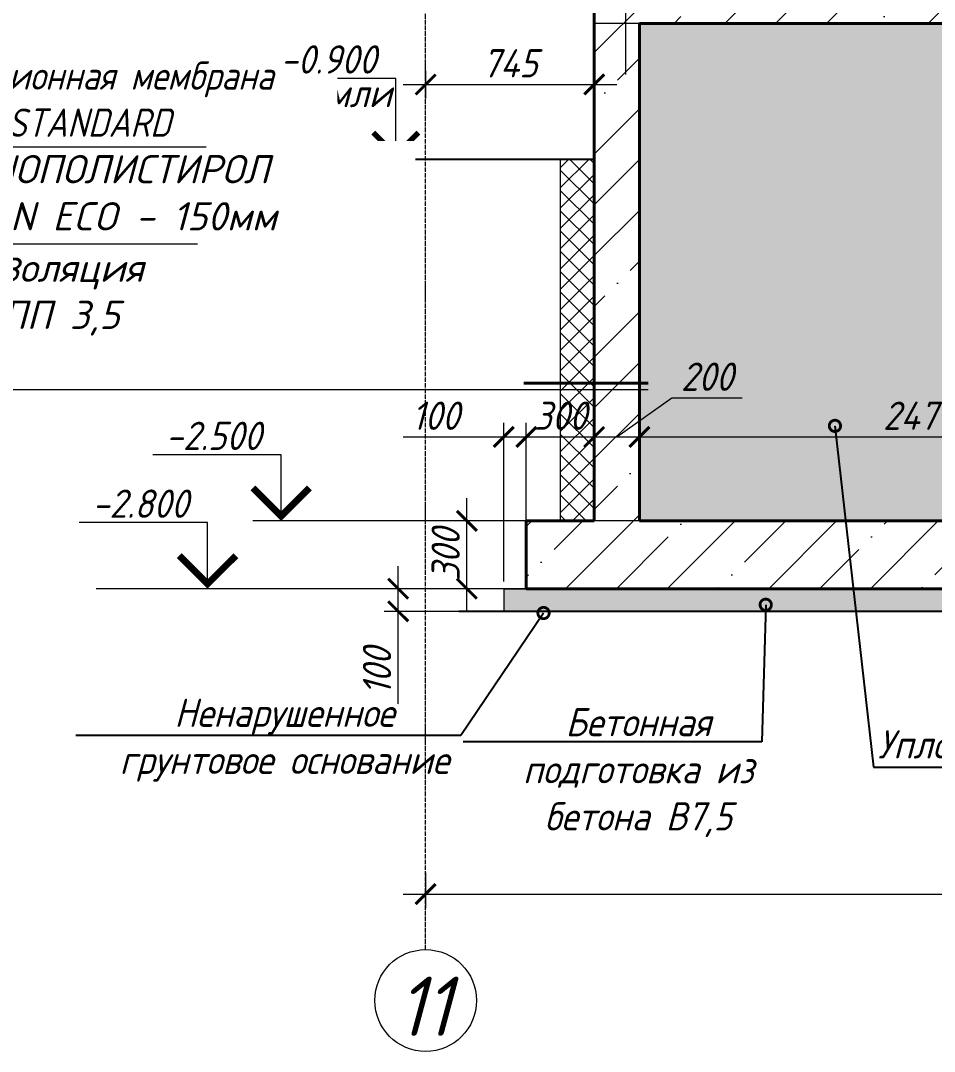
# Model space of a CAD drawing. Header units: millimetres. Extents: x 504091 to 2165846, y 135022 to 442887.
# Drawn here: x 884780 to 888819, y 240809 to 245368 of the extents above; entities that cross this region are included whole.
import ezdxf
from ezdxf import colors
from ezdxf.entities.mleader import LeaderData, LeaderLine
from ezdxf.math import Vec2, Vec3

# ---------------------------------------------------------------- set-up
doc = ezdxf.new("R2010")
doc.units = ezdxf.units.MM
for name, pattern in [('ADSK_Линия сетки', [25, 20, -2.5, 0, -2.5]), ('CENTER2', [1.125, 0.75, -0.125, 0.125, -0.125]), ('X-OLP-WSS.OCOG$0$Zig-a-zig-ah', [0]), ('осеваяX2', [4, 2.5, -0.5, 0.5, -0.5])]:
    doc.linetypes.add(name, pattern=pattern)
doc.layers.get('Defpoints').update_dxf_attribs({"color": 255})
doc.layers.add('PS_Выноски', color=7, linetype='Continuous')
doc.layers.add('SGRAND', color=7, linetype='Continuous')
for name, color, linetype, lineweight in [('Монолит тонкий', 204, 'Continuous', 9), ('Оси', 165, 'осеваяX2', 13), ('Размер', 7, 'Continuous', 13), ('размеры', 7, 'Continuous', 9), ('Размеры КР', 164, 'Continuous', 9), ('СПДС_+АР_Выноски', 4, 'Continuous', 9)]:
    doc.layers.add(name, color=color, linetype=linetype, lineweight=lineweight)
doc.styles.add('GOST 2.304_new', font='isocpeur.ttf', dxfattribs={"width": 0.9, "oblique": 15})
doc.linetypes.add('zem', pattern='A,1.9,[130,ltypeshp.shx,S=2.4,R=135,X=0.5,Y=-1.8],2,[130,ltypeshp.shx,S=2.4,R=135,X=0.5,Y=-1.8],2,[130,ltypeshp.shx,S=2.4,R=135,X=0.5,Y=-1.8],3.8', length=9.7)
doc.dimstyles.new('SPDS 1_50', dxfattribs={"dimscale": 50, "dimtxt": 2.5, "dimasz": 1.77, "dimexe": 1.25, "dimexo": 0.625, "dimtad": 1, "dimdec": 0, "dimrnd": 0.001, "dimzin": 9, "dimtxsty": 'GOST 2.304_new', "dimblk": 'ARCHTICK', "dimcen": 2.5, "dimdle": 2, "dimclrt": 256, "dimadec": 0, "dimazin": 2, "dimtfac": 0.75, "dimtdec": 0, "dimtmove": 1, "dimatfit": 3, "dimfxl": 0, "dimtolj": 1, "dimlwd": 9, "dimlwe": 9, "dimarcsym": 0})

# ---------------------------------------------------------------- blocks, each defined once
blk = doc.blocks.new('_DotSmall')
at = {"color": 0, "linetype": 'ByBlock', "lineweight": 35, "const_width": 0.5}
blk.add_lwpolyline([(-0.0625, 0, 1), (0.0625, 0, 1)], format="xyb", close=True, dxfattribs=at)
blk = doc.blocks.new('_ArchTick')
at = {"color": 0, "linetype": 'ByBlock', "const_width": 0.15}
blk.add_lwpolyline([(-0.5, -0.5), (0.5, 0.5)], dxfattribs=at)
blk = doc.blocks.new('*D1276')
at = {"layer": 'Defpoints', "color": 0, "lineweight": 20, "transparency": 16777216}
for p in [(886448.6, 242855.1), (886914.9, 242855.1), (886914.9, 242755.1)]:
    blk.add_point(p, dxfattribs=at)
at = {"layer": 'Размеры КР', "color": 0, "lineweight": 9, "transparency": 16777216}
for p, q in [((886448.6, 242655.1), (886448.6, 242955.1)), ((886883.6, 242855.1), (886386.1, 242855.1)), ((886883.6, 242755.1), (886386.1, 242755.1)), ((886448.6, 242345.9), (886448.6, 242755.1))]:
    blk.add_line(p, q, dxfattribs=at)
at = {"layer": 'Размеры КР', "color": 0, "lineweight": 9, "transparency": 16777216, "xscale": 88.5, "yscale": 88.5, "zscale": 88.5}
for p, rotation in [((886448.6, 242855.1), 90), ((886448.6, 242755.1), 270)]:
    blk.add_blockref('_ArchTick', p, dxfattribs=dict(at, rotation=rotation))
at = {"layer": 'Размеры КР', "lineweight": 20, "transparency": 16777216, "insert": (886354.9, 242489.5), "char_height": 125, "attachment_point": 5, "rotation": 90, "style": 'GOST 2.304_new'}
blk.add_mtext('\\A1;100', dxfattribs=at)
blk = doc.blocks.new('*D1277')
at = {"layer": 'Defpoints', "color": 0, "lineweight": 20, "transparency": 16777216}
for p in [(887014.9, 243526.4), (886914.9, 242855.1), (887014.9, 242855.1)]:
    blk.add_point(p, dxfattribs=at)
at = {"layer": 'Размеры КР', "color": 0, "lineweight": 9, "transparency": 16777216}
for p, q in [((886914.9, 242886.4), (886914.9, 243588.9)), ((887014.9, 242886.4), (887014.9, 243588.9)), ((886470.1, 243526.4), (886914.9, 243526.4)), ((886814.9, 243526.4), (887114.9, 243526.4))]:
    blk.add_line(p, q, dxfattribs=at)
at = {"layer": 'Размеры КР', "color": 0, "lineweight": 9, "transparency": 16777216, "xscale": 88.5, "yscale": 88.5, "zscale": 88.5, "rotation": 180}
blk.add_blockref('_ArchTick', (886914.9, 243526.4), dxfattribs=at)
at = {"layer": 'Размеры КР', "color": 0, "lineweight": 9, "transparency": 16777216, "xscale": 88.5, "yscale": 88.5, "zscale": 88.5}
blk.add_blockref('_ArchTick', (887014.9, 243526.4), dxfattribs=at)
at = {"layer": 'Размеры КР', "lineweight": 20, "transparency": 16777216, "insert": (886613.7, 243620.2), "char_height": 125, "attachment_point": 5, "style": 'GOST 2.304_new'}
blk.add_mtext('\\A1;100', dxfattribs=at)
blk = doc.blocks.new('*D1274')
at = {"layer": 'Defpoints', "color": 0, "lineweight": 20, "transparency": 16777216}
for p in [(887314.9, 243526.4), (887314.9, 243427.2), (887014.9, 243127.2)]:
    blk.add_point(p, dxfattribs=at)
at = {"layer": 'Размеры КР', "color": 0, "lineweight": 9, "transparency": 16777216}
for p, q in [((887014.9, 243158.5), (887014.9, 243588.9)), ((887314.9, 243458.5), (887314.9, 243588.9)), ((886914.9, 243526.4), (887414.9, 243526.4))]:
    blk.add_line(p, q, dxfattribs=at)
at = {"layer": 'Размеры КР', "color": 0, "lineweight": 9, "transparency": 16777216, "xscale": 88.5, "yscale": 88.5, "zscale": 88.5, "rotation": 180}
blk.add_blockref('_ArchTick', (887014.9, 243526.4), dxfattribs=at)
at = {"layer": 'Размеры КР', "color": 0, "lineweight": 9, "transparency": 16777216, "xscale": 88.5, "yscale": 88.5, "zscale": 88.5}
blk.add_blockref('_ArchTick', (887314.9, 243526.4), dxfattribs=at)
at = {"layer": 'Размеры КР', "lineweight": 20, "transparency": 16777216, "insert": (887164.9, 243620.2), "char_height": 125, "attachment_point": 5, "style": 'GOST 2.304_new'}
blk.add_mtext('\\A1;300', dxfattribs=at)
blk = doc.blocks.new('*D1275')
at = {"layer": 'Defpoints', "color": 0, "lineweight": 20, "transparency": 16777216}
for p in [(887514.9, 243526.4), (887314.9, 243427.2), (887514.9, 243427.2)]:
    blk.add_point(p, dxfattribs=at)
at = {"layer": 'Размеры КР', "color": 0, "lineweight": 9, "transparency": 16777216}
for p, q in [((887414.9, 243526.4), (887658.7, 243699.1)), ((887658.7, 243699.1), (887968.4, 243699.1)), ((887314.9, 243458.5), (887314.9, 243588.9)), ((887514.9, 243458.5), (887514.9, 243588.9)), ((887214.9, 243526.4), (887614.9, 243526.4))]:
    blk.add_line(p, q, dxfattribs=at)
at = {"layer": 'Размеры КР', "color": 0, "lineweight": 9, "transparency": 16777216, "xscale": 88.5, "yscale": 88.5, "zscale": 88.5, "rotation": 180}
blk.add_blockref('_ArchTick', (887314.9, 243526.4), dxfattribs=at)
at = {"layer": 'Размеры КР', "color": 0, "lineweight": 9, "transparency": 16777216, "xscale": 88.5, "yscale": 88.5, "zscale": 88.5}
blk.add_blockref('_ArchTick', (887514.9, 243526.4), dxfattribs=at)
at = {"layer": 'Размеры КР', "lineweight": 20, "transparency": 16777216, "insert": (887813.6, 243792.8), "char_height": 125, "attachment_point": 5, "style": 'GOST 2.304_new'}
blk.add_mtext('\\A1;200', dxfattribs=at)
blk = doc.blocks.new('*D1273')
at = {"layer": 'Defpoints', "color": 0, "lineweight": 20, "transparency": 16777216}
for p in [(886752.1, 243155.1), (887141.8, 243155.1), (887141.8, 242855.1)]:
    blk.add_point(p, dxfattribs=at)
at = {"layer": 'Размеры КР', "color": 0, "lineweight": 9, "transparency": 16777216}
for p, q in [((886752.1, 242755.1), (886752.1, 243255.1)), ((887110.6, 243155.1), (886689.6, 243155.1)), ((887110.6, 242855.1), (886689.6, 242855.1))]:
    blk.add_line(p, q, dxfattribs=at)
at = {"layer": 'Размеры КР', "color": 0, "lineweight": 9, "transparency": 16777216, "xscale": 88.5, "yscale": 88.5, "zscale": 88.5}
for p, rotation in [((886752.1, 243155.1), 90), ((886752.1, 242855.1), 270)]:
    blk.add_blockref('_ArchTick', p, dxfattribs=dict(at, rotation=rotation))
at = {"layer": 'Размеры КР', "lineweight": 20, "transparency": 16777216, "insert": (886658.4, 243005.1), "char_height": 125, "attachment_point": 5, "rotation": 90, "style": 'GOST 2.304_new'}
blk.add_mtext('\\A1;300', dxfattribs=at)
blk = doc.blocks.new('*D1283')
at = {"layer": 'Defpoints', "color": 0, "lineweight": 20, "transparency": 16777216}
for p in [(886569.9, 241630.5), (893069.9, 241630.5), (893069.9, 241504.8)]:
    blk.add_point(p, dxfattribs=at)
at = {"layer": 'Размеры КР', "color": 0, "lineweight": 9, "transparency": 16777216}
for p, q in [((886569.9, 241599.3), (886569.9, 241442.3)), ((893069.9, 241599.3), (893069.9, 241442.3)), ((886469.9, 241504.8), (893169.9, 241504.8))]:
    blk.add_line(p, q, dxfattribs=at)
at = {"layer": 'Размеры КР', "color": 0, "lineweight": 9, "transparency": 16777216, "xscale": 88.5, "yscale": 88.5, "zscale": 88.5, "rotation": 180}
blk.add_blockref('_ArchTick', (886569.9, 241504.8), dxfattribs=at)
at = {"layer": 'Размеры КР', "color": 0, "lineweight": 9, "transparency": 16777216, "xscale": 88.5, "yscale": 88.5, "zscale": 88.5}
blk.add_blockref('_ArchTick', (893069.9, 241504.8), dxfattribs=at)
at = {"layer": 'Размеры КР', "lineweight": 20, "transparency": 16777216, "insert": (889819.9, 241598.5), "char_height": 125, "attachment_point": 5, "style": 'GOST 2.304_new'}
blk.add_mtext('\\A1;6500', dxfattribs=at)
blk = doc.blocks.new('*D1287')
at = {"layer": 'Defpoints', "color": 0, "lineweight": 20, "transparency": 16777216}
for p in [(889984.9, 243526.4), (887514.9, 243355.4), (889984.9, 243355.4)]:
    blk.add_point(p, dxfattribs=at)
at = {"layer": 'Размеры КР', "color": 0, "lineweight": 9, "transparency": 16777216}
for p, q in [((887514.9, 243386.6), (887514.9, 243588.9)), ((889984.9, 243386.6), (889984.9, 243588.9)), ((887414.9, 243526.4), (890084.9, 243526.4))]:
    blk.add_line(p, q, dxfattribs=at)
at = {"layer": 'Размеры КР', "color": 0, "lineweight": 9, "transparency": 16777216, "xscale": 88.5, "yscale": 88.5, "zscale": 88.5, "rotation": 180}
blk.add_blockref('_ArchTick', (887514.9, 243526.4), dxfattribs=at)
at = {"layer": 'Размеры КР', "color": 0, "lineweight": 9, "transparency": 16777216, "xscale": 88.5, "yscale": 88.5, "zscale": 88.5}
blk.add_blockref('_ArchTick', (889984.9, 243526.4), dxfattribs=at)
at = {"layer": 'Размеры КР', "lineweight": 20, "transparency": 16777216, "insert": (888749.9, 243620.2), "char_height": 125, "attachment_point": 5, "style": 'GOST 2.304_new'}
blk.add_mtext('\\A1;2470', dxfattribs=at)
blk = doc.blocks.new('*D1501')
at = {"layer": 'Defpoints', "color": 0, "lineweight": 20, "transparency": 16777216}
for p in [(886569.9, 245177.1), (887314.9, 245112.4), (887314.9, 245085.2)]:
    blk.add_point(p, dxfattribs=at)
at = {"layer": 'Размеры КР', "color": 0, "lineweight": 9, "transparency": 16777216}
for p, q in [((886569.9, 245145.8), (886569.9, 245022.7)), ((886469.9, 245085.2), (887414.9, 245085.2)), ((887314.9, 245081.2), (887314.9, 245022.7))]:
    blk.add_line(p, q, dxfattribs=at)
at = {"layer": 'Размеры КР', "color": 0, "lineweight": 9, "transparency": 16777216, "xscale": 88.5, "yscale": 88.5, "zscale": 88.5, "rotation": 180}
blk.add_blockref('_ArchTick', (886569.9, 245085.2), dxfattribs=at)
at = {"layer": 'Размеры КР', "color": 0, "lineweight": 9, "transparency": 16777216, "xscale": 88.5, "yscale": 88.5, "zscale": 88.5}
blk.add_blockref('_ArchTick', (887314.9, 245085.2), dxfattribs=at)
at = {"layer": 'Размеры КР', "lineweight": 20, "transparency": 16777216, "insert": (886942.4, 245179), "char_height": 125, "attachment_point": 5, "style": 'GOST 2.304_new'}
blk.add_mtext('\\A1;745', dxfattribs=at)

msp = doc.modelspace()

# ---------------------------------------------------------------- hatches: boundary and pattern name
at = {"layer": 'SGRAND', "lineweight": 20}
h = msp.add_hatch(dxfattribs=at)
h.set_pattern_fill('ANSI35', color=256, scale=50)
h.paths.add_polyline_path([(888974.8849, 245555.1421), (888974.8849, 245355.1421), (889984.8694, 245355.1421), (889984.8694, 243155.1421), (890184.8694, 243155.1421), (890184.8694, 245355.1421), (892654.8694, 245355.1421), (892654.8694, 243155.1421), (892854.8694, 243155.1421), (892854.8694, 245555.1421)])
h.paths.add_polyline_path([(888974.8849, 245555.1421), (887314.8694, 245555.1421), (887314.8694, 243155.1421), (887514.8694, 243155.1421), (887514.8694, 245355.1421), (888974.8849, 245355.1421)])
h.paths.add_polyline_path([(888426.2842, 243155.1421), (887514.8694, 243155.1421), (887314.8694, 243155.1421), (887014.8694, 243155.1421), (887014.8694, 242855.1421), (888460.0268, 242855.1421)])
h.paths.add_polyline_path([(893069.8755, 243155.1421), (892854.8694, 243155.1421), (892654.8694, 243155.1421), (890184.8694, 243155.1421), (889984.8694, 243155.1421), (888426.2842, 243155.1421), (888460.0268, 242855.1421), (893069.8755, 242855.1421)])
h.paths.add_polyline_path([(893154.8694, 243155.1421), (893069.8755, 243155.1421), (893069.8755, 242855.1421), (893154.8694, 242855.1421)])
h = msp.add_hatch(dxfattribs=at)
h.set_pattern_fill('AR-SAND', color=256)
h.paths.add_polyline_path([(889984.8694, 245355.1421), (887514.8694, 245355.1421), (887514.8694, 243155.1421), (888426.2842, 243155.1421), (888379.7166, 243569.1673, -1), (888378.3195, 243581.589, -1), (888379.7166, 243569.1673), (888426.2842, 243155.1421), (889984.8694, 243155.1421)])
h.paths.add_polyline_path([(892654.8694, 245355.1421), (890184.8694, 245355.1421), (890184.8694, 243155.1421), (892654.8694, 243155.1421)])
h.paths.add_polyline_path([(888517.262, 243477.5092), (888906.012, 243477.5092), (888985.8261, 243775.3796), (888597.0761, 243775.3796)], flags=24)
h.paths.add_polyline_path([(889616.2784, 244028.1598), (889616.2784, 244405.6598), (889318.4081, 244485.4739), (889318.4081, 244107.9739)], flags=24)
h.paths.add_polyline_path([(892213.8656, 243735.4373), (892512.6156, 243735.4373), (892592.4297, 244033.3076), (892293.6797, 244033.3076)], flags=24)
h.paths.add_polyline_path([(890260.892, 243743.1342), (890559.642, 243743.1342), (890639.4562, 244041.0046), (890340.7062, 244041.0046)], flags=24)
h.paths.add_polyline_path([(891187.262, 243477.5092), (891576.012, 243477.5092), (891655.8261, 243775.3796), (891267.0761, 243775.3796)], flags=24)
h = msp.add_hatch(dxfattribs=at)
h.set_pattern_fill('ANSI37', color=256, scale=20)
h.paths.add_polyline_path([(887314.8694, 244755.1421), (887164.8694, 244755.1421), (887164.8694, 243155.1421), (887314.8694, 243155.1421)])
h.paths.add_polyline_path([(886977.262, 243477.5092), (887276.012, 243477.5092), (887355.8261, 243775.3796), (887057.0761, 243775.3796)], flags=9)
h = msp.add_hatch(dxfattribs=at)
h.set_pattern_fill('AR-CONC', color=256, scale=0.5)
h.set_pattern_definition([(50, (7613.07, -19608.36), (91.0923345, -7.969543), [9.525, -104.775]), (355, (7613.07, -19608.36), (-17.621711, 95.528423), [7.62, -83.820292]), (100.451445, (7620.66, -19609.02), (73.4706235, 87.558876), [8.095004, -89.045122]), (46.1842, (7613.07, -19582.96), (135.53952, -21.021164), [14.2875, -157.1625]), (96.635558, (7624.37, -19584.71), (118.702067, 123.713062), [12.142512, -133.567804]), (351.184151, (7613.07, -19582.96), (118.702067, 123.713062), [11.429984, -125.729866]), (21, (7625.77, -19589.31), (75.8071956, -51.132599), [9.525, -104.775]), (326, (7625.77, -19589.31), (30.901014, 92.093983), [7.62, -83.82]), (71.451445, (7632.09, -19593.57), (106.70821, 40.9613844), [8.095004, -89.044969]), (37.5, (7613.072, -19608.357), (1.5443016, 42.2775194), [0, -82.804, 0, -85.09, 0, -84.1375]), (7.5, (7613.072, -19608.357), (33.4098313, 50.0902874), [0, -48.514, 0, -80.899, 0, -32.0675]), (327.5, (7584.75, -19608.357), (67.7952976, -2.864372), [0, -31.75, 0, -99.06, 0, -131.445]), (317.5, (7572.05, -19608.357), (74.0645907, 12.7132455), [0, -41.275, 0, -65.786, 0, -93.345])])
h.paths.add_polyline_path([(893254.5744, 242855.1439), (890294.8849, 242855.1421), (887014.8694, 242855.1421), (886914.8694, 242855.1421), (886914.8694, 242755.1421), (893254.5744, 242755.1439)])

# ---------------------------------------------------------------- linework, layer by layer
at = {"layer": 'PS_Выноски', "linetype": 'zem', "ltscale": 30}
for p, q in [((885830.7878, 244755.1421), (887314.8694, 244755.1421)), ((886716.4947, 242755.1421), (893254.2795, 242755.1456))]:
    msp.add_line(p, q, dxfattribs=at)
at = {"layer": 'SGRAND', "lineweight": 20}
msp.add_line((887164.8694, 244755.1421), (887164.8694, 243155.1421), dxfattribs=at)
at = {"layer": 'Монолит тонкий', "lineweight": 40, "ltscale": 100}
for p, q in [((887314.8694, 245555.1421), (887314.8694, 243155.1421)), ((887514.8694, 245355.1421), (889984.8694, 245355.1421)), ((887514.8694, 245355.1421), (887514.8694, 243155.1421)), ((887014.8694, 243155.1421), (887314.8694, 243155.1421)), ((887014.8694, 243155.1421), (887014.8694, 242855.1421)), ((887514.8694, 243155.1421), (889984.8694, 243155.1421)), ((887014.8694, 242855.1421), (893154.8694, 242855.1421))]:
    msp.add_line(p, q, dxfattribs=at)
at = {"layer": 'Оси', "linetype": 'CENTER2', "ltscale": 500}
msp.add_line((887454.8694, 245129.927), (887454.8694, 248552.7928), dxfattribs=at)
at = {"layer": 'Оси', "linetype": 'ADSK_Линия сетки'}
msp.add_line((886569.8755, 241259.8885), (886569.8755, 247100.1427), dxfattribs=at)
at = {"layer": 'размеры', "linetype": 'X-OLP-WSS.OCOG$0$Zig-a-zig-ah', "ltscale": 0.1}
for p, q in [((887514.8694, 245355.1421), (887314.8694, 245355.1421)), ((887514.8694, 243155.1421), (887314.8694, 243155.1421))]:
    msp.add_line(p, q, dxfattribs=at)
at = {"layer": 'размеры', "ltscale": 50}
for points in [[(886438.0874, 244755.1421), (886438.0874, 245112.2875), (885870.9658, 245112.2875)], [(885931.2707, 243155.1421), (885931.2707, 243447.4458), (885364.1491, 243447.4458)], [(885606.0351, 242855.1421), (885606.0351, 243147.4458), (885038.9135, 243147.4458)]]:
    msp.add_lwpolyline(points, dxfattribs=at)
for points, const_width in [([(886538.0874, 244872.1127), (886438.0874, 244772.1127), (886338.0874, 244872.1127)], 24), ([(886056.2707, 243301.3553), (885931.2707, 243176.3553), (885806.2707, 243301.3553)], 30), ([(885731.0351, 243001.3553), (885606.0351, 242876.3553), (885481.0351, 243001.3553)], 30)]:
    msp.add_lwpolyline(points, dxfattribs=dict(at, const_width=const_width))
at = {"layer": 'Размеры КР', "lineweight": 40}
msp.add_line((887004.3523, 243763.5643), (887554.033, 243763.5643), dxfattribs=at)
at = {"layer": 'Размеры КР', "lineweight": 20}
for p, q in [((887014.8694, 243155.1421), (885805.5178, 243155.1421)), ((886689.6338, 242855.1421), (885113.862, 242855.1421)), ((886914.8694, 242855.1421), (886914.8694, 242755.1421)), ((886914.8694, 242855.1421), (887014.8694, 242855.1421))]:
    msp.add_line(p, q, dxfattribs=at)
msp.add_circle((886569.8755, 241033.8885), 225, dxfattribs=at)
at = {"layer": 'СПДС_+АР_Выноски', "color": 251, "ltscale": 100, "true_color": 0x636466}
for p, q in [((885561.0059, 243960.2978), (882460.2395, 243960.2978)), ((887554.033, 243735.2978), (882452.0699, 243735.2978))]:
    msp.add_line(p, q, dxfattribs=at)

# ---------------------------------------------------------------- texts
at = {"layer": 'Оси', "insert": (886562.6654, 241008.3126), "char_height": 262.5, "width": 245.7, "attachment_point": 5, "line_spacing_factor": 1.022766, "style": 'GOST 2.304_new'}
msp.add_mtext('\\pt67.49925,135.00112,202.50037,269.99962,337.49887,405.00075,472.5,539.99925,607.50112,675.00037,742.49962,809.99887,877.50075,945,1012.49925,1080.00113,1147.50038,1214.99963,1282.49887,1350.00075,1417.5,1484.99925,1552.50112,1620.00037,1687.49962,1754.99887,1822.50075,1890,1957.49925,2025.00112,2092.50037,2159.99962;11', dxfattribs=at)
at = {"layer": 'размеры', "ltscale": 50, "style": 'GOST 2.304_new', "oblique": 15, "width": 0.9}
for s, p in [('-0.900', (885927.2429, 245133.5736)), ('ур.земли', (885816.8916, 244984.7498)), ('-2.500', (885420.4263, 243468.732)), ('-2.800', (885095.1907, 243168.732))]:
    msp.add_text(s, height=125, dxfattribs=at).set_placement(p)

# ---------------------------------------------------------------- dimensions: what is measured, and where the dimension line sits
at = {"layer": 'Размеры КР', "lineweight": 20}
for base, p1, p2, picture, middle in [((887314.8694, 245085.2164), (886569.8755, 245177.0548), (887314.8694, 245112.4278), '*D1501', (886942.3724, 245178.9664)), ((889984.8694, 243526.4444), (887514.8694, 243355.3974), (889984.8694, 243355.3974), '*D1287', (888749.8694, 243620.1944)), ((893069.8755, 241504.7898), (886569.8755, 241630.5327), (893069.8755, 241630.5327), '*D1283', (889819.8755, 241598.5398))]:
    dim = msp.add_linear_dim(base=base, p1=p1, p2=p2, dimstyle='SPDS 1_50', dxfattribs=at)
    dim.commit()
    dim.dimension.update_dxf_attribs({"geometry": picture, "text_midpoint": middle})
for base, p1, p2, picture, middle in [((887514.8694, 243526.4444), (887314.8694, 243427.213), (887514.8694, 243427.213), '*D1275', (887689.9464, 243699.0976)), ((887014.8694, 243526.4444), (886914.8694, 242855.1421), (887014.8694, 242855.1421), '*D1277', (886613.74, 243558.5467)), ((887314.8694, 243526.4444), (887014.8694, 243127.213), (887314.8694, 243427.213), '*D1274', (887164.8694, 243526.4444))]:
    dim = msp.add_linear_dim(base=base, p1=p1, p2=p2, dimstyle='SPDS 1_50', dxfattribs=at)
    dim.commit()
    dim.dimension.update_dxf_attribs({"geometry": picture, "text_midpoint": middle, "dimtype": 160})
for base, p1, p2, picture, middle in [((886752.1338, 243155.1421), (887141.8035, 242855.1421), (887141.8035, 243155.1421), '*D1273', (886752.1338, 243005.1421)), ((886448.6411, 242855.1421), (886914.8694, 242755.1421), (886914.8694, 242855.1421), '*D1276', (886440.5574, 242489.5109))]:
    dim = msp.add_linear_dim(base=base, p1=p1, p2=p2, angle=90, dimstyle='SPDS 1_50', dxfattribs=at)
    dim.commit()
    dim.dimension.update_dxf_attribs({"geometry": picture, "text_midpoint": middle, "dimtype": 160})

# ---------------------------------------------------------------- leaders
at = {"layer": 'Размер', "ltscale": 20}
ml = msp.add_multileader_mtext('Standard', dxfattribs=at)
ml.set_content('\\A1;Уплотненный песок\\PКуп=0,95', color=256, style='GOST 2.304_new')
ml.set_leader_properties()
ml.set_arrow_properties(name='DOTSMALL')
ml.build(insert=Vec2(0, 0))
ml.multileader.update_dxf_attribs({"text_left_attachment_type": 6, "text_right_attachment_type": 6, "dogleg_length": 1, "arrow_head_size": 100})
ctx = ml.context
ctx.base_point, ctx.char_height, ctx.arrow_head_size, ctx.landing_gap_size, ctx.plane_origin = Vec3(888568.7229, 242066.5588), 125, 100, 0, Vec3(871280.1216, 390094.0733)
ctx.left_attachment, ctx.right_attachment, ctx.text_align_type = 6, 6, 1
notes = []
notes.append((ctx, [(1, (1, 1, 0), (888548.7229, 242066.5588), (1, 0), 20, [(0, [(888379.018, 243575.3781)], 0, [])])]))
ctx.mtext.insert, ctx.mtext.rotation, ctx.mtext.width, ctx.mtext.alignment, ctx.mtext.flow_direction = Vec3(889254.8447, 242229.0588), 6.283185307, 1664.96034, 2, 5
ml = msp.add_multileader_mtext('Standard', dxfattribs=at)
ml.set_content('\\A1;Бетонная подготовка из бетона В7,5', color=256, style='GOST 2.304_new')
ml.set_leader_properties()
ml.set_arrow_properties(name='DOTSMALL')
ml.build(insert=Vec2(0, 0))
ml.multileader.update_dxf_attribs({"text_left_attachment_type": 6, "text_right_attachment_type": 6, "dogleg_length": 1, "arrow_head_size": 100})
ctx = ml.context
ctx.base_point, ctx.char_height, ctx.arrow_head_size, ctx.landing_gap_size, ctx.plane_origin = Vec3(886983.8124, 242177.74), 125, 100, 0, Vec3(866158.1386, 387773.7362)
ctx.left_attachment, ctx.right_attachment, ctx.text_align_type = 6, 6, 1
notes.append((ctx, [(0, (1, 1, 0), (888055.431, 242177.74), (-1, 0), 20, [(0, [(888073.1024, 242784.1958)], 0, [])])]))
ctx.mtext.insert, ctx.mtext.rotation, ctx.mtext.width, ctx.mtext.alignment, ctx.mtext.flow_direction = Vec3(887509.6217, 242327.74), 6.283185307, 1286.674802, 2, 5
ml = msp.add_multileader_mtext('Standard', dxfattribs=at)
ml.set_content('\\A1;Ненарушенное грунтовое основание ', color=256, style='GOST 2.304_new')
ml.set_leader_properties()
ml.set_arrow_properties(name='DOTSMALL')
ml.build(insert=Vec2(0, 0))
ml.multileader.update_dxf_attribs({"text_left_attachment_type": 6, "text_right_attachment_type": 6, "dogleg_length": 1, "arrow_head_size": 100})
ctx = ml.context
ctx.base_point, ctx.char_height, ctx.arrow_head_size, ctx.landing_gap_size, ctx.plane_origin = Vec3(885186.1648, 242206.5877), 125, 100, 0, Vec3(869838.2099, 389251.2268)
ctx.left_attachment, ctx.right_attachment, ctx.text_align_type = 6, 6, 1
notes.append((ctx, [(0, (1, 1, 0), (886724.6585, 242206.5877), (-1, 0), 20, [(0, [(887090.9666, 242747.6132)], 0, [])])]))
ctx.mtext.insert, ctx.mtext.rotation, ctx.mtext.width, ctx.mtext.alignment, ctx.mtext.flow_direction = Vec3(885945.4117, 242369.0877), 6.283185307, 1664.96034, 2, 5
for ctx, leaders in notes:
    for number, flags, end, landing, length, lines in leaders:
        leader = LeaderData()
        leader.index, (leader.has_last_leader_line, leader.has_dogleg_vector, leader.attachment_direction) = number, flags
        leader.last_leader_point, leader.dogleg_vector, leader.dogleg_length = Vec3(end), Vec3(landing), length
        for number, points, colour, breaks in lines:
            line = LeaderLine()
            line.index, line.vertices, line.color, line.breaks = number, Vec3.list(points), colors.encode_raw_color(colour), breaks
            leader.lines.append(line)
        ctx.leaders.append(leader)

# ---------------------------------------------------------------- next in the draw order: texts
at = {"layer": 'Размер', "ltscale": 20, "insert": (884301.2335, 245187.2852), "char_height": 125, "width": 3630.396291, "attachment_point": 2, "style": 'GOST 2.304_new', "bg_fill": 2}
msp.add_mtext('\\A1;{\\W0.85;Дополнительная гидроизоляционная мембрана Технониколь PLANTER STANDARD}', dxfattribs=at)

# ---------------------------------------------------------------- next in the draw order: texts
at = {"layer": 'Размер', "ltscale": 20, "insert": (884470.1977, 244773.1216), "char_height": 125, "width": 3983.459268, "attachment_point": 2, "style": 'GOST 2.304_new', "bg_fill": 2}
msp.add_mtext('\\A1;{\\W1;ЭКСТРУЗИОННЫЙ ПЕНОПОЛИСТИРОЛ ТЕХНОНИКОЛЬ CARBON ECO - 150мм}', dxfattribs=at)

# ---------------------------------------------------------------- next in the draw order: linework, layer by layer
at = {"layer": 'СПДС_+АР_Выноски', "color": 251, "ltscale": 100, "true_color": 0x636466}
msp.add_line((885599.6579, 244808.5938), (882460.2395, 244808.5938), dxfattribs=at)

# ---------------------------------------------------------------- next in the draw order: texts
at = {"layer": 'Размер', "ltscale": 20, "insert": (884205.5942, 244337.2319), "char_height": 125, "width": 3454.252384, "attachment_point": 2, "style": 'GOST 2.304_new', "bg_fill": 2}
msp.add_mtext('\\A1;{\\W1;Двухслойная гидроизоляция Гидростеклоизол ХПП 3,5}', dxfattribs=at)

# ---------------------------------------------------------------- next in the draw order: linework, layer by layer
at = {"layer": 'СПДС_+АР_Выноски', "color": 251, "ltscale": 100, "true_color": 0x636466}
msp.add_line((885561.0059, 244379.653), (882460.2395, 244379.653), dxfattribs=at)

doc.saveas('drawing.dxf')
